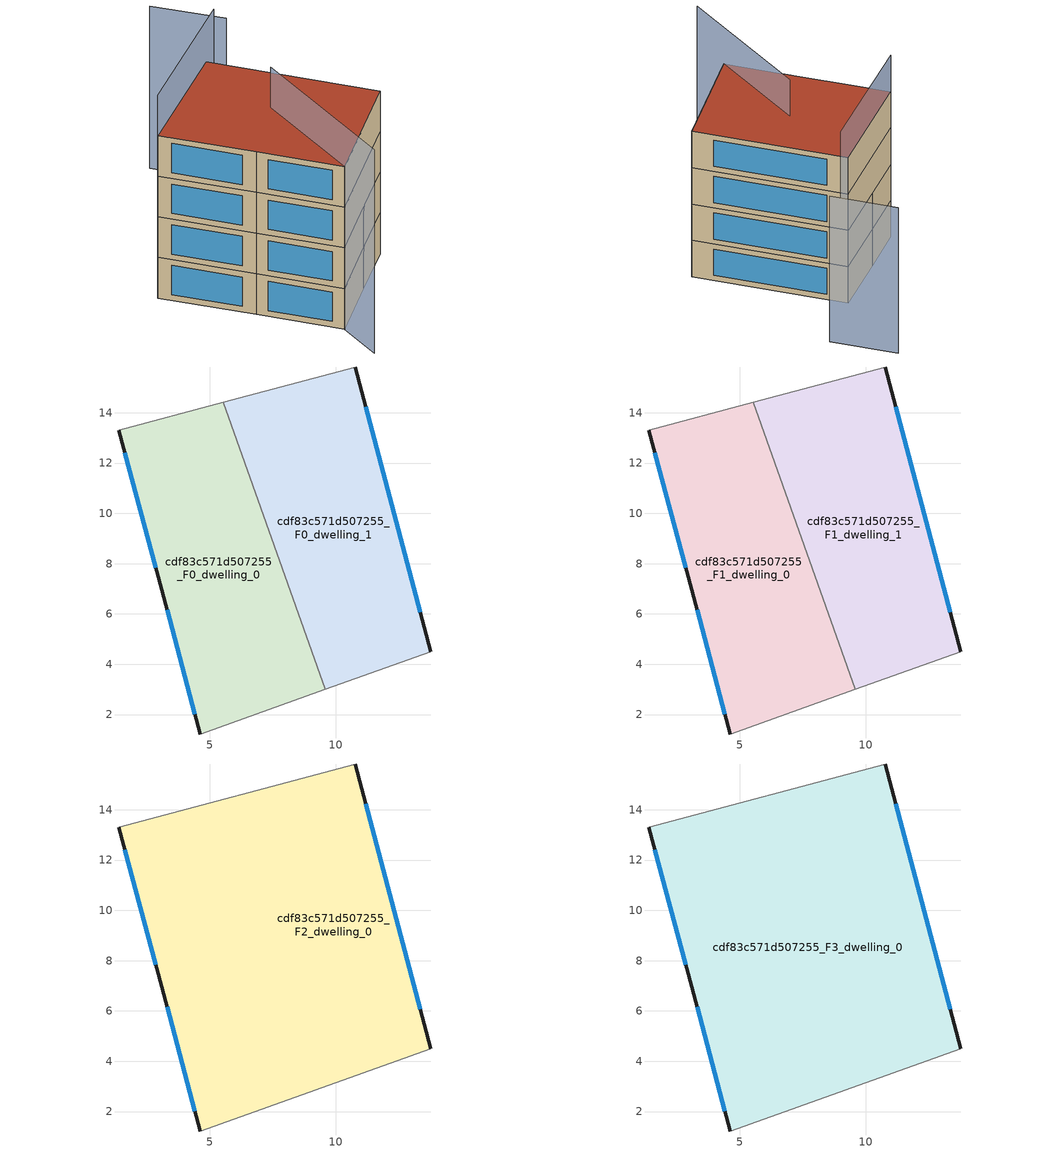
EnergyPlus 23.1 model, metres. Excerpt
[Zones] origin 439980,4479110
cdf83c571d507255_F0_dwelling_0
 floor ground (EU_floor_Construction): 5.54,14.41 9.59,3 4.61,1.22 3.1,6.95 1.39,13.29 z0
 wall outside (EU_wall_Construction): 1.39,13.29 3.1,6.95 4.61,1.22 z0:3
 wall adiabatic (EU_wall_Construction): 4.61,1.22 9.59,3 / 5.54,14.41 1.39,13.29 z0:3
 wall to cdf83c571d507255_F0_dwelling_1 (EU_wall_Construction): 9.59,3 5.54,14.41 z0:3
 window (EU_Window_Construction): 3.31,6.16 4.4,2.02 / 1.62,12.41 2.86,7.83 z0.42:2.58
cdf83c571d507255_F0_dwelling_1
 floor ground (EU_floor_Construction): 10.79,15.82 13.78,4.49 9.59,3 5.54,14.41 z0
 wall outside (EU_wall_Construction): 13.78,4.49 10.79,15.82 z0:3
 wall adiabatic (EU_wall_Construction): 9.59,3 13.78,4.49 / 10.79,15.82 5.54,14.41 z0:3
 window (EU_Window_Construction): 13.37,6.06 11.21,14.25 z0.42:2.58
cdf83c571d507255_F1_dwelling_0
 floor to cdf83c571d507255_F0_dwelling_0 (EU_floor_Construction): 5.54,14.41 9.59,3 4.61,1.22 3.1,6.95 1.39,13.29 z3
 wall outside (EU_wall_Construction): 1.39,13.29 3.1,6.95 4.61,1.22 z3:6
 wall adiabatic (EU_wall_Construction): 4.61,1.22 9.59,3 / 5.54,14.41 1.39,13.29 z3:6
 wall to cdf83c571d507255_F1_dwelling_1 (EU_wall_Construction): 9.59,3 5.54,14.41 z3:6
 window (EU_Window_Construction): 3.31,6.16 4.4,2.02 / 1.62,12.41 2.86,7.83 z3.42:5.58
cdf83c571d507255_F1_dwelling_1
 floor to cdf83c571d507255_F0_dwelling_1 (EU_floor_Construction): 10.79,15.82 13.78,4.49 9.59,3 5.54,14.41 z3
 wall outside (EU_wall_Construction): 13.78,4.49 10.79,15.82 z3:6
 wall adiabatic (EU_wall_Construction): 9.59,3 13.78,4.49 / 10.79,15.82 5.54,14.41 z3:6
 window (EU_Window_Construction): 13.37,6.06 11.21,14.25 z3.42:5.58
cdf83c571d507255_F2_dwelling_0
 floor to cdf83c571d507255_F1_dwelling_0 (EU_floor_Construction): 5.54,14.41 9.59,3 4.61,1.22 3.1,6.95 1.39,13.29 z6
 floor to cdf83c571d507255_F1_dwelling_1 (EU_floor_Construction): 10.79,15.82 13.78,4.49 9.59,3 5.54,14.41 z6
 wall outside (EU_wall_Construction): 1.39,13.29 3.1,6.95 4.61,1.22 / 13.78,4.49 10.79,15.82 z6:9
 wall adiabatic (EU_wall_Construction): 10.79,15.82 1.39,13.29 / 4.61,1.22 13.78,4.49 z6:9
 window (EU_Window_Construction): 1.62,12.41 2.86,7.83 / 13.37,6.06 11.21,14.25 / 3.31,6.16 4.4,2.02 z6.42:8.58
cdf83c571d507255_F3_dwelling_0
 floor to cdf83c571d507255_F2_dwelling_0 (EU_floor_Construction): 10.79,15.82 13.78,4.49 4.61,1.22 3.1,6.95 1.39,13.29 z9
 wall outside (EU_wall_Construction): 1.39,13.29 3.1,6.95 4.61,1.22 / 13.78,4.49 10.79,15.82 z9:12
 wall adiabatic (EU_wall_Construction): 10.79,15.82 1.39,13.29 / 4.61,1.22 13.78,4.49 z9:12
 window (EU_Window_Construction): 1.62,12.41 2.86,7.83 / 13.37,6.06 11.21,14.25 / 3.31,6.16 4.4,2.02 z9.42:11.58
 roof outside (EU_roof_Construction): 13.78,4.49 10.79,15.82 1.39,13.29 3.1,6.95 4.61,1.22 z12
shading: 3.16,-2 8.22,9.18 / 12.31,16.19 1.38,13.29 z0:15; 16.04,17.68 14.69,22.6 z0:12
[Building]
EU S2 Campaign: North Axis=0; Terrain=City; Solar Distribution=FullExterior
[Site:Location]
Madrid: Latitude=40.5; Longitude=-3.5; Time Zone=1; Elevation=609
[SizingPeriod:WeatherFileDays]
AnnualSizingPeriod: Begin Month=1; Begin Day of Month=1; End Month=12; End Day of Month=31; Day of Week for Start Day=Monday; Use Weather File Daylight Saving Period=No; Use Weather File Rain and Snow Indicators=No
[MATERIAL]
EU_InternalMass_Material: Roughness=MediumRough; Thickness=0.1; Conductivity=1; Density=1800; Specific Heat=900; Thermal Absorptance=0.9; Solar Absorptance=0.7; Visible Absorptance=0.7
[MATERIAL:NOMASS] Roughness=MediumRough; Thermal Absorptance=0.9; Solar Absorptance=0.7; Visible Absorptance=0.7
Name | Thermal Resistance
EU_wall_NoMass | 1.60022
EU_roof_NoMass | 1.57597
EU_floor_NoMass | 0.470652
[WINDOWMATERIAL:SIMPLEGLAZINGSYSTEM]
EU_Window_SimpleGlazing: UFactor=3.28802; Solar Heat Gain Coefficient=0.85; Visible Transmittance=0.85
[CONSTRUCTION]
EU_wall_Construction: EU_wall_NoMass
EU_roof_Construction: EU_roof_NoMass
EU_floor_Construction: EU_floor_NoMass
EU_InternalMass_Construction: EU_InternalMass_Material
EU_Window_Construction: EU_Window_SimpleGlazing
[ZONE] Type=1; Multiplier=1; Ceiling Height=autocalculate; Floor Area=autocalculate; Part of Total Floor Area=Yes
Name | Volume
cdf83c571d507255_F0_dwelling_0; cdf83c571d507255_F1_dwelling_0 | 176.273
cdf83c571d507255_F2_dwelling_0 | 352.561
cdf83c571d507255_F3_dwelling_0 | 352.563
cdf83c571d507255_F0_dwelling_1; cdf83c571d507255_F1_dwelling_1 | 176.29
[INTERNALMASS] Construction=EU_InternalMass_Construction
Name | Zone or ZoneList | Surface Area
cdf83c571d507255_F0_dwelling_0_EU_InternalMass | cdf83c571d507255_F0_dwelling_0 | 58.7577
cdf83c571d507255_F0_dwelling_1_EU_InternalMass | cdf83c571d507255_F0_dwelling_1 | 58.7635
cdf83c571d507255_F1_dwelling_0_EU_InternalMass | cdf83c571d507255_F1_dwelling_0 | 58.7577
cdf83c571d507255_F1_dwelling_1_EU_InternalMass | cdf83c571d507255_F1_dwelling_1 | 58.7635
cdf83c571d507255_F2_dwelling_0_EU_InternalMass | cdf83c571d507255_F2_dwelling_0 | 117.521
cdf83c571d507255_F3_dwelling_0_EU_InternalMass | cdf83c571d507255_F3_dwelling_0 | 117.521
[OTHEREQUIPMENT] Fuel Type=Electricity; Design Level Calculation Method=Watts/Area; Power per Zone Floor Area=1; Fraction Latent=0; Fraction Radiant=0; Fraction Lost=0; Carbon Dioxide Generation Rate=0; EndUse Subcategory=EU_Step8_InternalGains
Name | Zone or ZoneList or Space or SpaceList | Schedule
EU_Step8_InternalGain_cdf83c571d507255_F0_dwelling_0_f000 | cdf83c571d507255_F0_dwelling_0 | EU_Step8_GainSchedule_cdf83c571d507255_F0_dwelling_0_f000
EU_Step8_InternalGain_cdf83c571d507255_F0_dwelling_1_f000 | cdf83c571d507255_F0_dwelling_1 | EU_Step8_GainSchedule_cdf83c571d507255_F0_dwelling_1_f000
EU_Step8_InternalGain_cdf83c571d507255_F1_dwelling_0_f000 | cdf83c571d507255_F1_dwelling_0 | EU_Step8_GainSchedule_cdf83c571d507255_F1_dwelling_0_f000
EU_Step8_InternalGain_cdf83c571d507255_F1_dwelling_1_f000 | cdf83c571d507255_F1_dwelling_1 | EU_Step8_GainSchedule_cdf83c571d507255_F1_dwelling_1_f000
EU_Step8_InternalGain_cdf83c571d507255_F2_dwelling_0_f000 | cdf83c571d507255_F2_dwelling_0 | EU_Step8_GainSchedule_cdf83c571d507255_F2_dwelling_0_f000
EU_Step8_InternalGain_cdf83c571d507255_F3_dwelling_0_f000 | cdf83c571d507255_F3_dwelling_0 | EU_Step8_GainSchedule_cdf83c571d507255_F3_dwelling_0_f000
[ZONEVENTILATION:DESIGNFLOWRATE] Schedule=EU_AlwaysOn; Design Flow Rate Calculation Method=AirChanges/Hour; Air Changes per Hour=0.480704; Ventilation Type=Natural; Fan Pressure Rise=0; Fan Total Efficiency=1; Constant Term Coefficient=1; Temperature Term Coefficient=0; Velocity Term Coefficient=0; Velocity Squared Term Coefficient=0; Minimum Indoor Temperature=-100; Maximum Indoor Temperature=100; Delta Temperature=-100; Minimum Outdoor Temperature=-100; Maximum Outdoor Temperature=100; Maximum Wind Speed=40
Name | Zone or ZoneList or Space or SpaceList
EU_ConstantAir_cdf83c571d507255_F0_dwelling_0 | cdf83c571d507255_F0_dwelling_0
EU_ConstantAir_cdf83c571d507255_F0_dwelling_1 | cdf83c571d507255_F0_dwelling_1
EU_ConstantAir_cdf83c571d507255_F1_dwelling_0 | cdf83c571d507255_F1_dwelling_0
EU_ConstantAir_cdf83c571d507255_F1_dwelling_1 | cdf83c571d507255_F1_dwelling_1
EU_ConstantAir_cdf83c571d507255_F2_dwelling_0 | cdf83c571d507255_F2_dwelling_0
EU_ConstantAir_cdf83c571d507255_F3_dwelling_0 | cdf83c571d507255_F3_dwelling_0
[HVACTEMPLATE:THERMOSTAT] Constant Heating Setpoint=20; Constant Cooling Setpoint=50
EU_HeatOnly_cdf83c571d507255_F0_dwelling_0; EU_HeatOnly_cdf83c571d507255_F0_dwelling_1; EU_HeatOnly_cdf83c571d507255_F1_dwelling_0; EU_HeatOnly_cdf83c571d507255_F1_dwelling_1; EU_HeatOnly_cdf83c571d507255_F2_dwelling_0; EU_HeatOnly_cdf83c571d507255_F3_dwelling_0
[HVACTEMPLATE:ZONE:IDEALLOADSAIRSYSTEM] System Availability Schedule=EU_AlwaysOn; Maximum Heating Supply Air Temperature=50; Minimum Cooling Supply Air Temperature=13; Maximum Heating Supply Air Humidity Ratio=0.0156; Minimum Cooling Supply Air Humidity Ratio=0.0077; Heating Limit=NoLimit; Cooling Limit=NoLimit; Heating Availability Schedule=EU_AlwaysOn; Cooling Availability Schedule=EU_CoolingOff; Dehumidification Control Type=ConstantSensibleHeatRatio; Cooling Sensible Heat Ratio=0.7; Dehumidification Setpoint=60; Humidification Control Type=None; Humidification Setpoint=30; Outdoor Air Method=None; Outdoor Air Flow Rate per Person=0.00944; Outdoor Air Flow Rate per Zone Floor Area=0; Outdoor Air Flow Rate per Zone=0; Demand Controlled Ventilation Type=None; Outdoor Air Economizer Type=NoEconomizer; Heat Recovery Type=None; Sensible Heat Recovery Effectiveness=0.7; Latent Heat Recovery Effectiveness=0.65
Name | Template Thermostat
cdf83c571d507255_F0_dwelling_0 | EU_HeatOnly_cdf83c571d507255_F0_dwelling_0
cdf83c571d507255_F0_dwelling_1 | EU_HeatOnly_cdf83c571d507255_F0_dwelling_1
cdf83c571d507255_F1_dwelling_0 | EU_HeatOnly_cdf83c571d507255_F1_dwelling_0
cdf83c571d507255_F1_dwelling_1 | EU_HeatOnly_cdf83c571d507255_F1_dwelling_1
cdf83c571d507255_F2_dwelling_0 | EU_HeatOnly_cdf83c571d507255_F2_dwelling_0
cdf83c571d507255_F3_dwelling_0 | EU_HeatOnly_cdf83c571d507255_F3_dwelling_0
[SIZING:ZONE] Zone Cooling Design Supply Air Temperature Input Method=SupplyAirTemperature; Zone Cooling Design Supply Air Temperature=13; Zone Heating Design Supply Air Temperature Input Method=SupplyAirTemperature; Zone Heating Design Supply Air Temperature=50; Zone Cooling Design Supply Air Humidity Ratio=0.008; Zone Heating Design Supply Air Humidity Ratio=0.008; Cooling Design Air Flow Method=DesignDay; Cooling Design Air Flow Rate=0; Cooling Minimum Air Flow per Zone Floor Area=0.000762; Cooling Minimum Air Flow=0; Cooling Minimum Air Flow Fraction=0.2; Heating Design Air Flow Method=DesignDay; Heating Design Air Flow Rate=0; Heating Maximum Air Flow per Zone Floor Area=0.002032; Heating Maximum Air Flow=0.141576; Heating Maximum Air Flow Fraction=0.3; Account for Dedicated Outdoor Air System=No; Dedicated Outdoor Air System Control Strategy=NeutralSupplyAir; Dedicated Outdoor Air Low Setpoint Temperature for Design=autosize; Dedicated Outdoor Air High Setpoint Temperature for Design=autosize; Zone Load Sizing Method=Sensible Load Only No Latent Load; Zone Latent Cooling Design Supply Air Humidity Ratio Input Method=HumidityRatioDifference; Zone Cooling Design Supply Air Humidity Ratio Difference=0.005; Zone Latent Heating Design Supply Air Humidity Ratio Input Method=HumidityRatioDifference; Zone Humidification Design Supply Air Humidity Ratio Difference=0.005
cdf83c571d507255_F0_dwelling_0; cdf83c571d507255_F0_dwelling_1; cdf83c571d507255_F1_dwelling_0; cdf83c571d507255_F1_dwelling_1; cdf83c571d507255_F2_dwelling_0; cdf83c571d507255_F3_dwelling_0
[SCHEDULE:CONSTANT]
Name | Hourly Value
EU_AlwaysOn | 1
EU_CoolingOff | 0
[SCHEDULE:FILE] Column Number=1; Rows to Skip at Top=0; Number of Hours of Data=8760; Column Separator=Comma; Interpolate to Timestep=No; Minutes per Item=60; Adjust Schedule for Daylight Savings=Yes
Name | File
EU_Step8_GainSchedule_cdf83c571d507255_F0_dwelling_0_f000 | ../../schedules/cdf83c571d507255/cdf83c571d507255_F0_dwelling_0_f000_gain.csv
EU_Step8_GainSchedule_cdf83c571d507255_F0_dwelling_1_f000 | ../../schedules/cdf83c571d507255/cdf83c571d507255_F0_dwelling_1_f000_gain.csv
EU_Step8_GainSchedule_cdf83c571d507255_F1_dwelling_0_f000 | ../../schedules/cdf83c571d507255/cdf83c571d507255_F1_dwelling_0_f000_gain.csv
EU_Step8_GainSchedule_cdf83c571d507255_F1_dwelling_1_f000 | ../../schedules/cdf83c571d507255/cdf83c571d507255_F1_dwelling_1_f000_gain.csv
EU_Step8_GainSchedule_cdf83c571d507255_F2_dwelling_0_f000 | ../../schedules/cdf83c571d507255/cdf83c571d507255_F2_dwelling_0_f000_gain.csv
EU_Step8_GainSchedule_cdf83c571d507255_F3_dwelling_0_f000 | ../../schedules/cdf83c571d507255/cdf83c571d507255_F3_dwelling_0_f000_gain.csv
